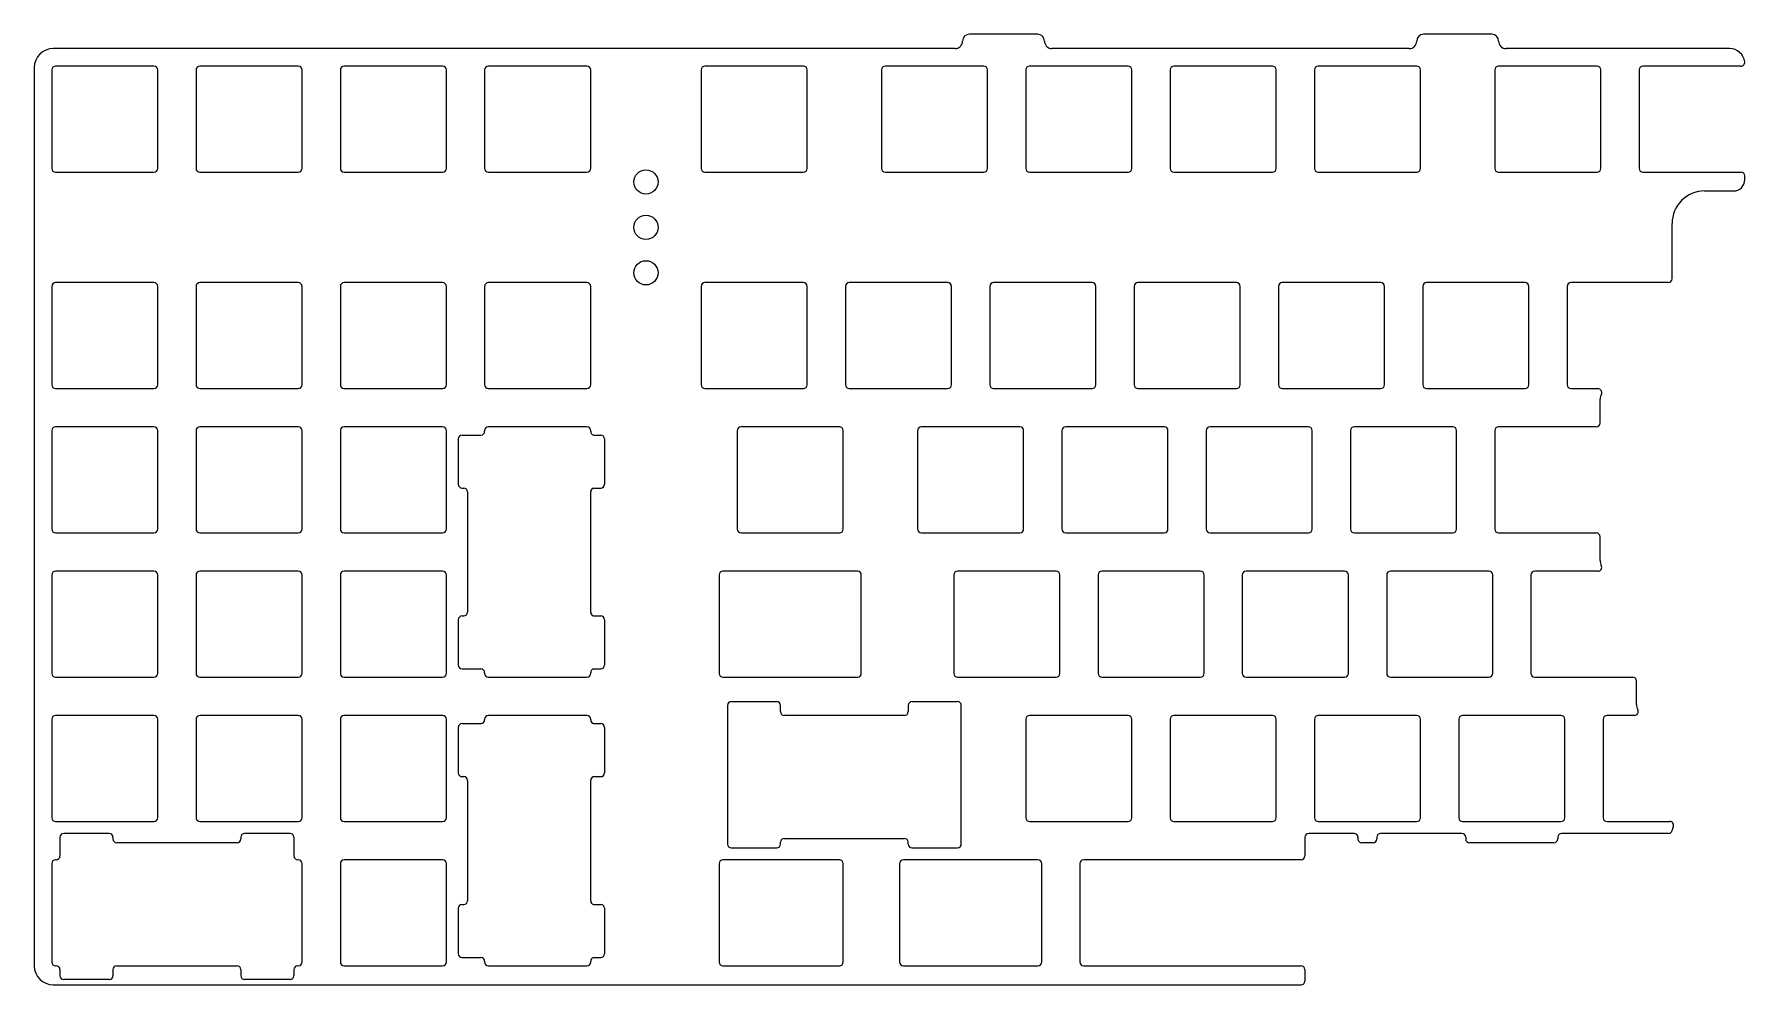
# Model space of a CAD drawing. Header units: millimetres. Extents: x -2 to 223, y -3 to 123.
import ezdxf

# ---------------------------------------------------------------- set-up
doc = ezdxf.new("R2010")
doc.units = ezdxf.units.MM

msp = doc.modelspace()

# ---------------------------------------------------------------- linework, layer by layer
at = {"color": 7, "linetype": 'Continuous', "lineweight": 25}
for p, q in [((129.95, 123), (120.95, 123)), ((189.9, 123), (180.9, 123)), ((119.05, 121.1), (0, 121.1)), ((179, 121.1), (131.85, 121.1)), ((221.3, 121.1), (191.8, 121.1)), ((-2.5, 118.6), (-2.5, 0)), ((-0.19, 118.29), (-0.19, 105.29)), ((13.31, 118.79), (0.31, 118.79)), ((13.81, 105.29), (13.81, 118.29)), ((18.86, 118.29), (18.86, 105.29)), ((32.36, 118.79), (19.36, 118.79)), ((32.86, 105.29), (32.86, 118.29)), ((37.91, 118.29), (37.91, 105.29)), ((51.41, 118.79), (38.41, 118.79)), ((51.91, 105.29), (51.91, 118.29)), ((56.96, 118.29), (56.96, 105.29)), ((70.46, 118.79), (57.46, 118.79)), ((70.96, 105.29), (70.96, 118.29)), ((85.54, 118.29), (85.54, 105.29)), ((99.04, 118.79), (86.04, 118.79)), ((99.54, 105.29), (99.54, 118.29)), ((109.35, 118.29), (109.35, 105.29)), ((122.85, 118.79), (109.85, 118.79)), ((123.35, 105.29), (123.35, 118.29)), ((128.4, 118.29), (128.4, 105.29)), ((141.9, 118.79), (128.9, 118.79)), ((142.4, 105.29), (142.4, 118.29)), ((147.45, 118.29), (147.45, 105.29)), ((160.95, 118.79), (147.95, 118.79)), ((161.45, 105.29), (161.45, 118.29)), ((166.5, 118.29), (166.5, 105.29)), ((180, 118.79), (167, 118.79)), ((180.5, 105.29), (180.5, 118.29)), ((190.31, 118.29), (190.31, 105.29)), ((203.81, 118.79), (190.81, 118.79)), ((204.31, 105.29), (204.31, 118.29)), ((209.36, 118.29), (209.36, 105.29)), ((222.79, 118.79), (209.86, 118.79)), ((0.31, 104.79), (13.31, 104.79)), ((19.36, 104.79), (32.36, 104.79)), ((38.41, 104.79), (51.41, 104.79)), ((57.46, 104.79), (70.46, 104.79)), ((86.04, 104.79), (99.04, 104.79)), ((109.85, 104.79), (122.85, 104.79)), ((128.9, 104.79), (141.9, 104.79)), ((147.95, 104.79), (160.95, 104.79)), ((167, 104.79), (180, 104.79)), ((190.81, 104.79), (203.81, 104.79)), ((209.86, 104.79), (222.8, 104.79)), ((223.3, 103.8), (223.3, 104.29)), ((218, 102.3), (221.8, 102.3)), ((213.7, 90.71), (213.7, 98)), ((-0.19, 89.71), (-0.19, 76.71)), ((13.31, 90.21), (0.31, 90.21)), ((13.81, 76.71), (13.81, 89.71)), ((18.86, 89.71), (18.86, 76.71)), ((32.36, 90.21), (19.36, 90.21)), ((32.86, 76.71), (32.86, 89.71)), ((37.91, 89.71), (37.91, 76.71)), ((51.41, 90.21), (38.41, 90.21)), ((51.91, 76.71), (51.91, 89.71)), ((56.96, 89.71), (56.96, 76.71)), ((70.46, 90.21), (57.46, 90.21)), ((70.96, 76.71), (70.96, 89.71)), ((85.54, 89.71), (85.54, 76.71)), ((99.04, 90.21), (86.04, 90.21)), ((99.54, 76.71), (99.54, 89.71)), ((104.59, 89.71), (104.59, 76.71)), ((118.09, 90.21), (105.09, 90.21)), ((118.59, 76.71), (118.59, 89.71)), ((123.64, 89.71), (123.64, 76.71)), ((137.14, 90.21), (124.14, 90.21)), ((137.64, 76.71), (137.64, 89.71)), ((142.69, 89.71), (142.69, 76.71)), ((156.19, 90.21), (143.19, 90.21)), ((156.69, 76.71), (156.69, 89.71)), ((161.74, 89.71), (161.74, 76.71)), ((175.24, 90.21), (162.24, 90.21)), ((175.74, 76.71), (175.74, 89.71)), ((180.79, 89.71), (180.79, 76.71)), ((194.29, 90.21), (181.29, 90.21)), ((194.79, 76.71), (194.79, 89.71)), ((199.84, 89.71), (199.84, 76.71)), ((213.2, 90.21), (200.34, 90.21)), ((0.31, 76.21), (13.31, 76.21)), ((19.36, 76.21), (32.36, 76.21)), ((38.41, 76.21), (51.41, 76.21)), ((57.46, 76.21), (70.46, 76.21)), ((86.04, 76.21), (99.04, 76.21)), ((105.09, 76.21), (118.09, 76.21)), ((124.14, 76.21), (137.14, 76.21)), ((143.19, 76.21), (156.19, 76.21)), ((162.24, 76.21), (175.24, 76.21)), ((181.29, 76.21), (194.29, 76.21)), ((200.34, 76.21), (203.92, 76.21)), ((204.2, 71.66), (204.2, 74.8)), ((-0.19, 70.66), (-0.19, 57.66)), ((13.31, 71.16), (0.31, 71.16)), ((13.81, 57.66), (13.81, 70.66)), ((18.86, 70.66), (18.86, 57.66)), ((32.36, 71.16), (19.36, 71.16)), ((32.86, 57.66), (32.86, 70.66)), ((37.91, 70.66), (37.91, 57.66)), ((51.41, 71.16), (38.41, 71.16)), ((51.91, 57.66), (51.91, 70.66)), ((53.98, 70.08), (56.46, 70.08)), ((56.96, 70.66), (56.96, 70.58)), ((70.46, 71.16), (57.46, 71.16)), ((70.96, 70.56), (70.96, 70.66)), ((71.32, 70.08), (72.28, 70.08)), ((90.3, 70.66), (90.3, 57.66)), ((103.8, 71.16), (90.8, 71.16)), ((104.3, 57.66), (104.3, 70.66)), ((114.11, 70.66), (114.11, 57.66)), ((127.61, 71.16), (114.61, 71.16)), ((128.11, 57.66), (128.11, 70.66)), ((133.16, 70.66), (133.16, 57.66)), ((146.66, 71.16), (133.66, 71.16)), ((147.16, 57.66), (147.16, 70.66)), ((152.21, 70.66), (152.21, 57.66)), ((165.71, 71.16), (152.71, 71.16)), ((166.21, 57.66), (166.21, 70.66)), ((171.26, 70.66), (171.26, 57.66)), ((184.76, 71.16), (171.76, 71.16)), ((185.26, 57.66), (185.26, 70.66)), ((190.31, 70.66), (190.31, 57.66)), ((203.7, 71.16), (190.81, 71.16)), ((53.48, 69.58), (53.48, 63.58)), ((72.78, 69.58), (72.78, 63.58)), ((53.98, 63.08), (54.21, 63.08)), ((54.71, 62.58), (54.71, 46.7)), ((70.96, 46.68), (70.96, 62.6)), ((71.32, 63.08), (72.28, 63.08)), ((0.31, 57.16), (13.31, 57.16)), ((19.36, 57.16), (32.36, 57.16)), ((38.41, 57.16), (51.41, 57.16)), ((90.8, 57.16), (103.8, 57.16)), ((114.61, 57.16), (127.61, 57.16)), ((133.66, 57.16), (146.66, 57.16)), ((152.71, 57.16), (165.71, 57.16)), ((171.76, 57.16), (184.76, 57.16)), ((190.81, 57.16), (203.7, 57.16)), ((204.2, 53.5), (204.2, 56.66)), ((13.31, 52.11), (0.31, 52.11)), ((32.36, 52.11), (19.36, 52.11)), ((51.41, 52.11), (38.41, 52.11)), ((106.18, 52.11), (88.42, 52.11)), ((132.38, 52.11), (119.38, 52.11)), ((151.43, 52.11), (138.43, 52.11)), ((170.47, 52.11), (157.47, 52.11)), ((189.53, 52.11), (176.53, 52.11)), ((203.91, 52.11), (195.57, 52.11)), ((-0.19, 51.61), (-0.19, 38.61)), ((13.81, 38.61), (13.81, 51.61)), ((18.86, 51.61), (18.86, 38.61)), ((32.86, 38.61), (32.86, 51.61)), ((37.91, 51.61), (37.91, 38.61)), ((51.91, 38.61), (51.91, 51.61)), ((87.92, 51.61), (87.92, 38.61)), ((106.68, 38.61), (106.68, 51.61)), ((118.88, 51.61), (118.88, 38.61)), ((132.88, 38.61), (132.88, 51.61)), ((137.93, 51.61), (137.93, 38.61)), ((151.93, 38.61), (151.93, 51.61)), ((156.97, 51.61), (156.97, 38.61)), ((170.97, 38.61), (170.97, 51.61)), ((176.03, 51.61), (176.03, 38.61)), ((190.03, 38.61), (190.03, 51.61)), ((195.07, 51.61), (195.07, 38.61)), ((53.48, 45.7), (53.48, 39.7)), ((53.98, 46.2), (54.21, 46.2)), ((71.32, 46.2), (72.28, 46.2)), ((72.78, 45.7), (72.78, 39.7)), ((53.98, 39.2), (56.46, 39.2)), ((56.96, 38.7), (56.96, 38.61)), ((70.96, 38.61), (70.96, 38.72)), ((71.32, 39.2), (72.28, 39.2)), ((0.31, 38.11), (13.31, 38.11)), ((19.36, 38.11), (32.36, 38.11)), ((38.41, 38.11), (51.41, 38.11)), ((57.46, 38.11), (70.46, 38.11)), ((88.42, 38.11), (106.18, 38.11)), ((119.38, 38.11), (132.38, 38.11)), ((138.43, 38.11), (151.43, 38.11)), ((157.47, 38.11), (170.47, 38.11)), ((176.53, 38.11), (189.53, 38.11)), ((195.57, 38.11), (208.5, 38.11)), ((209, 34.5), (209, 37.61)), ((89.01, 34.38), (89.01, 16.08)), ((89.51, 34.88), (95.51, 34.88)), ((96.01, 33.56), (96.01, 34.38)), ((112.88, 34.38), (112.88, 33.56)), ((113.38, 34.88), (119.38, 34.88)), ((119.88, 16.08), (119.88, 34.38)), ((-0.19, 32.56), (-0.19, 19.56)), ((13.31, 33.06), (0.31, 33.06)), ((13.81, 19.56), (13.81, 32.56)), ((18.86, 32.56), (18.86, 19.56)), ((32.36, 33.06), (19.36, 33.06)), ((32.86, 19.56), (32.86, 32.56)), ((37.91, 32.56), (37.91, 19.56)), ((51.41, 33.06), (38.41, 33.06)), ((51.91, 19.56), (51.91, 32.56)), ((53.98, 31.98), (56.46, 31.98)), ((56.96, 32.56), (56.96, 32.48)), ((70.46, 33.06), (57.46, 33.06)), ((70.96, 32.46), (70.96, 32.56)), ((71.32, 31.98), (72.28, 31.98)), ((112.38, 33.06), (96.51, 33.06)), ((128.4, 32.56), (128.4, 19.56)), ((141.9, 33.06), (128.9, 33.06)), ((142.4, 19.56), (142.4, 32.56)), ((147.45, 32.56), (147.45, 19.56)), ((160.95, 33.06), (147.95, 33.06)), ((161.45, 19.56), (161.45, 32.56)), ((166.5, 32.56), (166.5, 19.56)), ((180, 33.06), (167, 33.06)), ((180.5, 19.56), (180.5, 32.56)), ((185.55, 32.56), (185.55, 19.56)), ((199.05, 33.06), (186.05, 33.06)), ((199.55, 19.56), (199.55, 32.56)), ((204.6, 32.56), (204.6, 19.56)), ((208.73, 33.06), (205.1, 33.06)), ((53.48, 31.48), (53.48, 25.48)), ((72.78, 31.48), (72.78, 25.48)), ((53.98, 24.98), (54.21, 24.98)), ((71.32, 24.98), (72.28, 24.98)), ((54.71, 24.48), (54.71, 8.6)), ((70.96, 8.58), (70.96, 24.5)), ((0.31, 19.06), (13.31, 19.06)), ((19.36, 19.06), (32.36, 19.06)), ((38.41, 19.06), (51.41, 19.06)), ((128.9, 19.06), (141.9, 19.06)), ((147.95, 19.06), (160.95, 19.06)), ((167, 19.06), (180, 19.06)), ((186.05, 19.06), (199.05, 19.06)), ((205.1, 19.06), (213.4, 19.06)), ((0.9, 16.99), (0.9, 14.51)), ((7.4, 17.49), (1.4, 17.49)), ((7.9, 16.99), (7.9, 16.76)), ((24.28, 16.26), (8.4, 16.26)), ((24.78, 16.99), (24.78, 16.76)), ((31.28, 17.49), (25.28, 17.49)), ((31.78, 16.99), (31.78, 14.51)), ((96.01, 16.08), (96.01, 16.31)), ((96.51, 16.81), (112.38, 16.81)), ((112.88, 16.08), (112.88, 16.31)), ((165.24, 16.99), (165.24, 14.51)), ((171.74, 17.49), (165.74, 17.49)), ((172.24, 16.99), (172.24, 16.76)), ((174.23, 16.26), (172.74, 16.26)), ((174.73, 16.99), (174.73, 16.76)), ((185.96, 17.49), (175.23, 17.49)), ((186.46, 16.99), (186.46, 16.76)), ((198.11, 16.26), (186.96, 16.26)), ((198.61, 16.99), (198.61, 16.76)), ((213.22, 17.49), (199.11, 17.49)), ((0.4, 14.01), (0.31, 14.01)), ((32.36, 14.01), (32.28, 14.01)), ((51.41, 14.01), (38.41, 14.01)), ((103.8, 14.01), (88.42, 14.01)), ((89.51, 15.58), (95.51, 15.58)), ((129.99, 14.01), (112.23, 14.01)), ((113.38, 15.58), (119.38, 15.58)), ((164.74, 14.01), (136.04, 14.01)), ((-0.19, 13.51), (-0.19, 0.51)), ((32.86, 0.51), (32.86, 13.51)), ((37.91, 13.51), (37.91, 0.51)), ((51.91, 0.51), (51.91, 13.51)), ((87.92, 13.51), (87.92, 0.51)), ((104.3, 0.51), (104.3, 13.51)), ((111.73, 13.51), (111.73, 0.51)), ((130.49, 0.51), (130.49, 13.51)), ((135.54, 13.51), (135.54, 0.51)), ((53.48, 7.6), (53.48, 1.6)), ((53.98, 8.1), (54.21, 8.1)), ((71.32, 8.1), (72.28, 8.1)), ((72.78, 7.6), (72.78, 1.6)), ((0.31, 0.01), (0.4, 0.01)), ((8.4, 0.01), (24.28, 0.01)), ((32.28, 0.01), (32.36, 0.01)), ((38.41, 0.01), (51.41, 0.01)), ((53.98, 1.1), (56.46, 1.1)), ((56.96, 0.6), (56.96, 0.51)), ((57.46, 0.01), (70.46, 0.01)), ((70.96, 0.51), (70.96, 0.62)), ((71.32, 1.1), (72.28, 1.1)), ((88.42, 0.01), (103.8, 0.01)), ((112.23, 0.01), (129.99, 0.01)), ((136.04, 0.01), (164.74, 0.01)), ((0.9, -0.49), (0.9, -1.31)), ((7.4, -1.81), (1.4, -1.81)), ((7.9, -0.49), (7.9, -1.31)), ((24.78, -0.49), (24.78, -1.31)), ((31.28, -1.81), (25.28, -1.81)), ((31.78, -0.49), (31.78, -1.31)), ((165.24, -0.49), (165.24, -2)), ((0, -2.5), (164.74, -2.5))]:
    msp.add_line(p, q, dxfattribs=at)
for centre in [(78.25, 103.5), (78.25, 97.5), (78.25, 91.5)]:
    msp.add_circle(centre, 1.6, dxfattribs=at)
for centre, radius, start, end in [((119.05, 122.1), 1, 270, 0), ((120.95, 122.1), 0.9, 90.0006, 180), ((129.95, 122.1), 0.9, 0, 90), ((131.85, 122.1), 1, 180, 270), ((179, 122.1), 1, 270, 0), ((180.9, 122.1), 0.9, 90, 180), ((189.9, 122.1), 0.9, 0, 90), ((191.8, 122.1), 1, 180, 270), ((0, 118.6), 2.5, 90, 180), ((221.3, 119.1), 2, 7.1808, 90), ((0.31, 118.29), 0.5, 90, 180), ((13.31, 118.29), 0.5, 0, 90), ((19.36, 118.29), 0.5, 90, 180), ((32.36, 118.29), 0.5, 0, 90), ((38.41, 118.29), 0.5, 90, 180), ((51.41, 118.29), 0.5, 0, 90), ((57.46, 118.29), 0.5, 90, 180), ((70.46, 118.29), 0.5, 0, 90), ((86.04, 118.29), 0.5, 90, 180), ((99.04, 118.29), 0.5, 0, 90), ((109.85, 118.29), 0.5, 90, 180), ((122.85, 118.29), 0.5, 0, 90), ((128.9, 118.29), 0.5, 90, 180), ((141.9, 118.29), 0.5, 0, 90), ((147.95, 118.29), 0.5, 90, 180), ((160.95, 118.29), 0.5, 0, 90), ((167, 118.29), 0.5, 90, 180), ((180, 118.29), 0.5, 0, 90), ((190.81, 118.29), 0.5, 90, 180), ((203.81, 118.29), 0.5, 0, 90), ((209.86, 118.29), 0.5, 90, 180), ((222.79, 119.29), 0.5, 270, 7.1808), ((0.31, 105.29), 0.5, 180, 270), ((13.31, 105.29), 0.5, 270, 0), ((19.36, 105.29), 0.5, 180, 270), ((32.36, 105.29), 0.5, 270, 0), ((38.41, 105.29), 0.5, 180, 270), ((51.41, 105.29), 0.5, 270, 0), ((57.46, 105.29), 0.5, 180, 270), ((70.46, 105.29), 0.5, 270, 0), ((86.04, 105.29), 0.5, 180, 270), ((99.04, 105.29), 0.5, 270, 0), ((109.85, 105.29), 0.5, 180, 270), ((122.85, 105.29), 0.5, 270, 360), ((128.9, 105.29), 0.5, 180, 270), ((141.9, 105.29), 0.5, 270, 0), ((147.95, 105.29), 0.5, 180, 270), ((160.95, 105.29), 0.5, 270, 0), ((167, 105.29), 0.5, 180, 270), ((180, 105.29), 0.5, 270, 0), ((190.81, 105.29), 0.5, 180, 270), ((203.81, 105.29), 0.5, 270, 0), ((209.86, 105.29), 0.5, 180, 270), ((222.8, 104.29), 0.5, 0, 90), ((218, 98), 4.3, 90, 180), ((221.8, 103.8), 1.5, 270.0004, 359.9996), ((213.2, 90.71), 0.5, 270, 360), ((0.31, 89.71), 0.5, 90, 180), ((13.31, 89.71), 0.5, 0, 90), ((19.36, 89.71), 0.5, 90, 180), ((32.36, 89.71), 0.5, 0, 90), ((38.41, 89.71), 0.5, 90, 180), ((51.41, 89.71), 0.5, 0, 90), ((57.46, 89.71), 0.5, 90, 180), ((70.46, 89.71), 0.5, 0, 90), ((86.04, 89.71), 0.5, 90, 180), ((99.04, 89.71), 0.5, 0, 90), ((105.09, 89.71), 0.5, 90, 180), ((118.09, 89.71), 0.5, 0, 90), ((124.14, 89.71), 0.5, 90, 180), ((137.14, 89.71), 0.5, 0, 90), ((143.19, 89.71), 0.5, 90, 180), ((156.19, 89.71), 0.5, 0, 90), ((162.24, 89.71), 0.5, 90, 180), ((175.24, 89.71), 0.5, 0, 90), ((181.29, 89.71), 0.5, 90, 180), ((194.29, 89.71), 0.5, 0, 90), ((200.34, 89.71), 0.5, 90, 180), ((0.31, 76.71), 0.5, 180, 270), ((13.31, 76.71), 0.5, 270, 360), ((19.36, 76.71), 0.5, 180, 270), ((32.36, 76.71), 0.5, 270, 360), ((38.41, 76.71), 0.5, 180, 270), ((51.41, 76.71), 0.5, 270, 0), ((57.46, 76.71), 0.5, 180, 270), ((70.46, 76.71), 0.5, 270, 0), ((86.04, 76.71), 0.5, 180, 270), ((99.04, 76.71), 0.5, 270, 0), ((105.09, 76.71), 0.5, 180, 270), ((118.09, 76.71), 0.5, 270, 0), ((124.14, 76.71), 0.5, 180, 270), ((137.14, 76.71), 0.5, 270, 360), ((143.19, 76.71), 0.5, 180, 270), ((156.19, 76.71), 0.5, 270, 360), ((162.24, 76.71), 0.5, 180, 270), ((175.24, 76.71), 0.5, 270, 360), ((181.29, 76.71), 0.5, 180, 270), ((194.29, 76.71), 0.5, 270, 360), ((200.34, 76.71), 0.5, 180, 270), ((203.92, 75.71), 0.5, 332.8549, 90), ((205.7, 74.8), 1.5, 152.8549, 180), ((0.31, 70.66), 0.5, 90, 180), ((13.31, 70.66), 0.5, 0, 90), ((19.36, 70.66), 0.5, 90, 180), ((32.36, 70.66), 0.5, 0, 90), ((38.41, 70.66), 0.5, 90, 180), ((51.41, 70.66), 0.5, 0, 90), ((53.98, 69.58), 0.5, 90, 180), ((56.46, 70.58), 0.5, 270, 360), ((57.46, 70.66), 0.5, 90, 180), ((70.46, 70.66), 0.5, 0, 90), ((71.46, 70.56), 0.5, 180, 253.6565), ((72.28, 69.58), 0.5, 0, 90), ((90.8, 70.66), 0.5, 90, 180), ((103.8, 70.66), 0.5, 0, 90), ((114.61, 70.66), 0.5, 90, 180), ((127.61, 70.66), 0.5, 0, 90), ((133.66, 70.66), 0.5, 90, 180), ((146.66, 70.66), 0.5, 0, 90), ((152.71, 70.66), 0.5, 90, 180), ((165.71, 70.66), 0.5, 0, 90), ((171.76, 70.66), 0.5, 90, 180), ((184.76, 70.66), 0.5, 0, 90), ((190.81, 70.66), 0.5, 90, 180), ((203.7, 71.66), 0.5, 270, 0), ((53.98, 63.58), 0.5, 180, 270), ((72.28, 63.58), 0.5, 270, 0), ((54.21, 62.58), 0.5, 0, 90), ((71.46, 62.6), 0.5, 106.3435, 180), ((0.31, 57.66), 0.5, 180, 270), ((13.31, 57.66), 0.5, 270, 0), ((19.36, 57.66), 0.5, 180, 270), ((32.36, 57.66), 0.5, 270, 0), ((38.41, 57.66), 0.5, 180, 270), ((51.41, 57.66), 0.5, 270, 0), ((90.8, 57.66), 0.5, 180, 270), ((103.8, 57.66), 0.5, 270, 360), ((114.61, 57.66), 0.5, 180, 270), ((127.61, 57.66), 0.5, 270, 360), ((133.66, 57.66), 0.5, 180, 270), ((146.66, 57.66), 0.5, 270, 360), ((152.71, 57.66), 0.5, 180, 270), ((165.71, 57.66), 0.5, 270, 360), ((171.76, 57.66), 0.5, 180, 270), ((184.76, 57.66), 0.5, 270, 360), ((190.81, 57.66), 0.5, 180, 270), ((203.7, 56.66), 0.5, 360, 90), ((0.31, 51.61), 0.5, 90, 180), ((13.31, 51.61), 0.5, 0, 90), ((19.36, 51.61), 0.5, 90, 180), ((32.36, 51.61), 0.5, 360, 90), ((38.41, 51.61), 0.5, 90, 180), ((51.41, 51.61), 0.5, 0, 90), ((88.42, 51.61), 0.5, 90, 180), ((106.18, 51.61), 0.5, 0, 90), ((119.38, 51.61), 0.5, 90, 180), ((132.38, 51.61), 0.5, 0, 90), ((138.43, 51.61), 0.5, 90, 180), ((151.43, 51.61), 0.5, 0, 90), ((157.47, 51.61), 0.5, 90, 180), ((170.47, 51.61), 0.5, 360, 90), ((176.53, 51.61), 0.5, 90, 180), ((189.53, 51.61), 0.5, 360, 90), ((195.57, 51.61), 0.5, 90, 180), ((203.91, 52.61), 0.5, 270, 26.3438), ((205.7, 53.5), 1.5, 180, 206.3438), ((53.98, 45.7), 0.5, 90, 180), ((54.21, 46.7), 0.5, 270, 0), ((71.46, 46.68), 0.5, 180, 253.6565), ((72.28, 45.7), 0.5, 0, 90), ((0.31, 38.61), 0.5, 180, 270), ((13.31, 38.61), 0.5, 270, 0), ((19.36, 38.61), 0.5, 180, 270), ((32.36, 38.61), 0.5, 270, 0), ((38.41, 38.61), 0.5, 180, 270), ((51.41, 38.61), 0.5, 270, 0), ((53.98, 39.7), 0.5, 180, 270), ((56.46, 38.7), 0.5, 0, 90), ((57.46, 38.61), 0.5, 180, 270), ((70.46, 38.61), 0.5, 270, 360), ((71.46, 38.72), 0.5, 106.3435, 180), ((72.28, 39.7), 0.5, 270, 0), ((88.42, 38.61), 0.5, 180, 270), ((106.18, 38.61), 0.5, 270, 0), ((119.38, 38.61), 0.5, 180, 270), ((132.38, 38.61), 0.5, 270, 0), ((138.43, 38.61), 0.5, 180, 270), ((151.43, 38.61), 0.5, 270, 0), ((157.47, 38.61), 0.5, 180, 270), ((170.47, 38.61), 0.5, 270, 0), ((176.53, 38.61), 0.5, 180, 270), ((189.53, 38.61), 0.5, 270, 0), ((195.57, 38.61), 0.5, 180, 270), ((208.5, 37.61), 0.5, 360, 90), ((89.51, 34.38), 0.5, 90, 180), ((95.51, 34.38), 0.5, 0, 90), ((113.38, 34.38), 0.5, 90, 180), ((119.38, 34.38), 0.5, 0, 90), ((210.5, 34.5), 1.5, 180, 207.9532), ((0.31, 32.56), 0.5, 90, 180), ((13.31, 32.56), 0.5, 0, 90), ((19.36, 32.56), 0.5, 90, 180), ((32.36, 32.56), 0.5, 0, 90), ((38.41, 32.56), 0.5, 90, 180), ((51.41, 32.56), 0.5, 0, 90), ((53.98, 31.48), 0.5, 90, 180), ((56.46, 32.48), 0.5, 270, 0), ((57.46, 32.56), 0.5, 90, 180), ((70.46, 32.56), 0.5, 0, 90), ((71.46, 32.46), 0.5, 180, 253.6565), ((72.28, 31.48), 0.5, 0, 90), ((96.51, 33.56), 0.5, 180, 270), ((112.38, 33.56), 0.5, 270, 0), ((128.9, 32.56), 0.5, 90, 180), ((141.9, 32.56), 0.5, 0, 90), ((147.95, 32.56), 0.5, 90, 180), ((160.95, 32.56), 0.5, 0, 90), ((167, 32.56), 0.5, 90, 180), ((180, 32.56), 0.5, 0, 90), ((186.05, 32.56), 0.5, 90, 180), ((199.05, 32.56), 0.5, 0, 90), ((205.1, 32.56), 0.5, 90, 180), ((208.73, 33.56), 0.5, 270, 27.9532), ((53.98, 25.48), 0.5, 180, 270), ((54.21, 24.48), 0.5, 0, 90), ((71.46, 24.5), 0.5, 106.3435, 180), ((72.28, 25.48), 0.5, 270, 0), ((0.31, 19.56), 0.5, 180, 270), ((13.31, 19.56), 0.5, 270, 0), ((19.36, 19.56), 0.5, 180, 270), ((32.36, 19.56), 0.5, 270, 0), ((38.41, 19.56), 0.5, 180, 270), ((51.41, 19.56), 0.5, 270, 0), ((128.9, 19.56), 0.5, 180, 270), ((141.9, 19.56), 0.5, 270, 360), ((147.95, 19.56), 0.5, 180, 270), ((160.95, 19.56), 0.5, 270, 360), ((167, 19.56), 0.5, 180, 270), ((180, 19.56), 0.5, 270, 360), ((186.05, 19.56), 0.5, 180, 270), ((199.05, 19.56), 0.5, 270, 360), ((205.1, 19.56), 0.5, 180, 270), ((213.4, 18.56), 0.5, 334.4531, 90), ((215.2, 17.7), 1.5, 154.4531, 171.628), ((1.4, 16.99), 0.5, 90, 180), ((7.4, 16.99), 0.5, 0, 90), ((8.4, 16.76), 0.5, 180, 270), ((24.28, 16.76), 0.5, 270, 0), ((25.28, 16.99), 0.5, 90, 180), ((31.28, 16.99), 0.5, 360, 90), ((89.51, 16.08), 0.5, 180, 270), ((95.51, 16.08), 0.5, 270, 0), ((96.51, 16.31), 0.5, 90, 180), ((112.38, 16.31), 0.5, 0, 90), ((113.38, 16.08), 0.5, 180, 270), ((119.38, 16.08), 0.5, 270, 0), ((165.74, 16.99), 0.5, 90, 180), ((171.74, 16.99), 0.5, 360, 90), ((172.74, 16.76), 0.5, 180, 270), ((174.23, 16.76), 0.5, 270, 360), ((175.23, 16.99), 0.5, 90, 180), ((185.96, 16.99), 0.5, 0, 90), ((186.96, 16.76), 0.5, 180, 270), ((198.11, 16.76), 0.5, 270, 360), ((199.11, 16.99), 0.5, 90, 180), ((213.22, 17.99), 0.5, 270, 351.628), ((0.31, 13.51), 0.5, 90, 180), ((0.4, 14.51), 0.5, 270, 0), ((32.28, 14.51), 0.5, 180, 270), ((32.36, 13.51), 0.5, 0, 90), ((38.41, 13.51), 0.5, 90, 180), ((51.41, 13.51), 0.5, 0, 90), ((88.42, 13.51), 0.5, 90, 180), ((103.8, 13.51), 0.5, 0, 90), ((112.23, 13.51), 0.5, 90, 180), ((129.99, 13.51), 0.5, 0, 90), ((136.04, 13.51), 0.5, 90, 180), ((164.74, 14.51), 0.5, 270, 0), ((53.98, 7.6), 0.5, 90, 180), ((54.21, 8.6), 0.5, 270, 0), ((71.46, 8.58), 0.5, 180, 253.6565), ((72.28, 7.6), 0.5, 0, 90), ((0, 0), 2.5, 180, 270), ((0.31, 0.51), 0.5, 180, 270), ((0.4, -0.49), 0.5, 0, 90), ((8.4, -0.49), 0.5, 90, 180), ((24.28, -0.49), 0.5, 0, 90), ((32.28, -0.49), 0.5, 90, 180), ((32.36, 0.51), 0.5, 270, 0), ((38.41, 0.51), 0.5, 180, 270), ((51.41, 0.51), 0.5, 270, 0), ((53.98, 1.6), 0.5, 180, 270), ((56.46, 0.6), 0.5, 0, 90), ((57.46, 0.51), 0.5, 180, 270), ((70.46, 0.51), 0.5, 270, 0), ((71.46, 0.62), 0.5, 106.3435, 180), ((72.28, 1.6), 0.5, 270, 0), ((88.42, 0.51), 0.5, 180, 270), ((103.8, 0.51), 0.5, 270, 360), ((112.23, 0.51), 0.5, 180, 270), ((129.99, 0.51), 0.5, 270, 360), ((136.04, 0.51), 0.5, 180, 270), ((164.74, -0.49), 0.5, 0, 90), ((1.4, -1.31), 0.5, 180, 270), ((7.4, -1.31), 0.5, 270, 0), ((25.28, -1.31), 0.5, 180, 270), ((31.28, -1.31), 0.5, 270, 0), ((164.74, -2), 0.5, 270, 360)]:
    msp.add_arc(centre, radius, start, end, dxfattribs=at)

doc.saveas('drawing.dxf')
